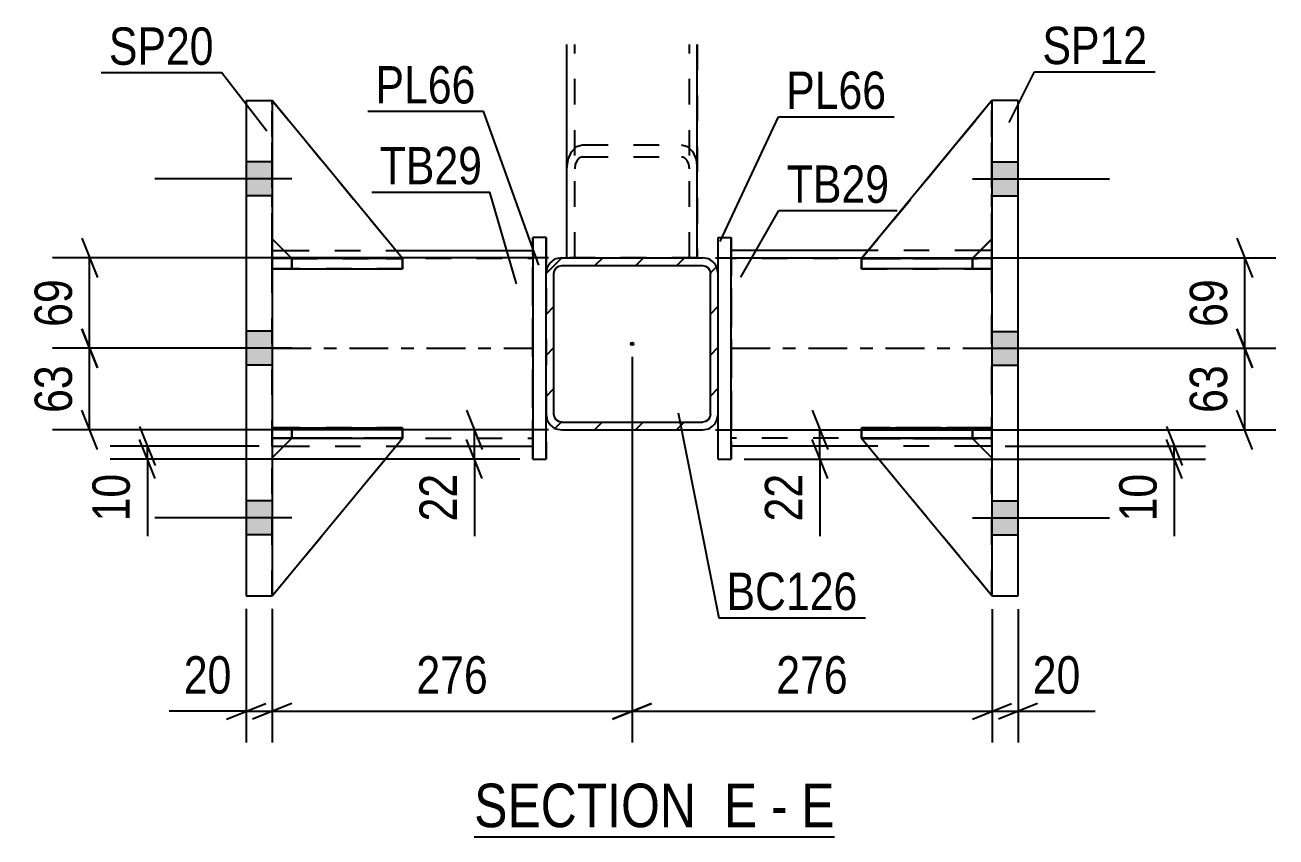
# Model space of a CAD drawing. Header units: millimetres. Extents: x 0 to 3251, y 0 to 594.
# Drawn here: x 165.9 to 261.8, y 111.3 to 173.6 of the extents above; entities that cross this region are included whole.
import ezdxf

# ---------------------------------------------------------------- set-up
doc = ezdxf.new("R2010")
doc.units = ezdxf.units.MM
doc.linetypes.add('DXK_LINE_DOT2', pattern=[3.9198, 1.9599, -1.9599])
doc.linetypes.add('DXK_LINE_DOT3', pattern=[5.9187, 2.979, -0.9799, 0.9799, -0.9799])
doc.styles.add('Arial Narrow', font='ARIALN.TTF', dxfattribs={"height": 0.2})

# ---------------------------------------------------------------- blocks, each defined once
blk = doc.blocks.new('Unknown-247352729-19 - 6049')
at = {"color": 6, "linetype": 'Continuous'}
blk.add_line((200.324, 111.267), (227.97, 111.267), dxfattribs=at)
at = {"color": 0, "linetype": 'Continuous'}
for points in [[(218.432, 112.017), (218.432, 115.517), (200.324, 115.517), (200.324, 112.017)], [(222.039, 112.017), (222.039, 115.517), (219.482, 115.517), (219.482, 112.017)], [(224.364, 112.017), (224.364, 115.517), (223.089, 115.517), (223.089, 112.017)], [(227.97, 112.017), (227.97, 115.517), (225.414, 115.517), (225.414, 112.017)]]:
    blk.add_wipeout(points, dxfattribs=at)
at = {"color": 7, "linetype": 'Continuous', "style": 'Arial Narrow'}
for s, height, p in [('SECTION ', 3.3405, (200.324, 112.017)), ('E', 3.34, (219.482, 112.017)), ('E', 3.34, (225.414, 112.017)), ('-', 3.34, (223.089, 112.017))]:
    blk.add_text(s, height=height, dxfattribs=at).set_placement(p)
blk = doc.blocks.new('Part-247352729-6122 - 6049')
at = {"color": 2, "linetype": 'Continuous'}
for p, q in [((184.83, 141.859), (184.83, 142.659)), ((184.836, 142.659), (194.83, 142.659)), ((194.83, 141.859), (194.83, 142.659)), ((184.83, 141.859), (184.83, 141.859)), ((184.836, 141.859), (194.83, 141.859))]:
    blk.add_line(p, q, dxfattribs=at)
at = {"color": 7, "linetype": 'DXK_LINE_DOT2'}
for p, q in [((186.33, 142.659), (184.83, 142.659)), ((184.83, 142.659), (184.836, 142.659)), ((186.33, 141.859), (186.33, 142.659)), ((194.83, 142.659), (186.33, 142.659)), ((184.83, 141.859), (186.33, 141.859)), ((184.83, 141.859), (184.836, 141.859)), ((186.33, 141.859), (194.83, 141.859))]:
    blk.add_line(p, q, dxfattribs=at)
blk = doc.blocks.new('Bolt-247352729-6058 - 6049')
at = {"linetype": 'Continuous'}
for points in [[(184.836, 160.457), (184.836, 163.057), (182.836, 163.057), (182.836, 160.457)], [(184.836, 160.457), (184.836, 163.057), (182.836, 163.057), (182.836, 160.457)], [(184.836, 160.457), (184.836, 163.057), (182.836, 163.057), (182.836, 160.457)], [(184.836, 147.457), (184.836, 150.057), (182.836, 150.057), (182.836, 147.457)], [(184.836, 147.457), (184.836, 150.057), (182.836, 150.057), (182.836, 147.457)], [(184.836, 134.457), (184.836, 137.057), (182.836, 137.057), (182.836, 134.457)], [(184.836, 134.457), (184.836, 137.057), (182.836, 137.057), (182.836, 134.457)], [(184.836, 134.457), (184.836, 137.057), (182.836, 137.057), (182.836, 134.457)]]:
    blk.add_hatch(color=1, dxfattribs=at).paths.add_polyline_path(points)
at = {"color": 1, "linetype": 'Continuous'}
for p, q in [((184.836, 163.057), (182.836, 163.057)), ((184.836, 163.057), (182.836, 163.057)), ((184.836, 163.057), (182.836, 163.057)), ((186.336, 161.757), (175.836, 161.757)), ((186.336, 161.757), (175.836, 161.757)), ((186.336, 161.757), (175.836, 161.757)), ((184.836, 160.457), (182.836, 160.457)), ((184.836, 160.457), (182.836, 160.457)), ((184.836, 160.457), (182.836, 160.457)), ((184.836, 150.057), (182.836, 150.057)), ((184.836, 150.057), (182.836, 150.057)), ((186.336, 148.757), (175.836, 148.757)), ((186.336, 148.757), (175.836, 148.757)), ((184.836, 147.457), (182.836, 147.457)), ((184.836, 147.457), (182.836, 147.457)), ((184.836, 137.057), (182.836, 137.057)), ((184.836, 137.057), (182.836, 137.057)), ((184.836, 137.057), (182.836, 137.057)), ((186.336, 135.757), (175.836, 135.757)), ((186.336, 135.757), (175.836, 135.757)), ((186.336, 135.757), (175.836, 135.757)), ((184.836, 134.457), (182.836, 134.457)), ((184.836, 134.457), (182.836, 134.457)), ((184.836, 134.457), (182.836, 134.457))]:
    blk.add_line(p, q, dxfattribs=at)
blk = doc.blocks.new('Part-247352729-6121 - 6049')
at = {"color": 2, "linetype": 'Continuous'}
for p, q in [((184.83, 154.859), (184.83, 155.659)), ((184.836, 155.659), (193.583, 155.659)), ((194.83, 155.659), (194.822, 155.659)), ((194.83, 154.859), (194.83, 155.659)), ((184.83, 154.859), (184.83, 154.859)), ((184.836, 154.859), (194.83, 154.859))]:
    blk.add_line(p, q, dxfattribs=at)
at = {"color": 7, "linetype": 'DXK_LINE_DOT2'}
for p, q in [((186.33, 155.659), (184.83, 155.659)), ((184.83, 155.659), (184.836, 155.659)), ((186.33, 154.859), (186.33, 155.659)), ((186.33, 155.659), (194.822, 155.659)), ((184.83, 154.859), (186.33, 154.859)), ((184.83, 154.859), (184.836, 154.859)), ((186.33, 154.859), (194.83, 154.859))]:
    blk.add_line(p, q, dxfattribs=at)
blk = doc.blocks.new('Bolt-247352729-6057 - 6049')
at = {"linetype": 'Continuous'}
for points in [[(242.036, 160.453), (242.036, 163.053), (240.036, 163.053), (240.036, 160.453)], [(242.036, 160.453), (242.036, 163.053), (240.036, 163.053), (240.036, 160.453)], [(242.036, 160.453), (242.036, 163.053), (240.036, 163.053), (240.036, 160.453)], [(242.036, 147.453), (242.036, 150.053), (240.036, 150.053), (240.036, 147.453)], [(242.036, 147.453), (242.036, 150.053), (240.036, 150.053), (240.036, 147.453)], [(242.036, 134.453), (242.036, 137.053), (240.036, 137.053), (240.036, 134.453)], [(242.036, 134.453), (242.036, 137.053), (240.036, 137.053), (240.036, 134.453)], [(242.036, 134.453), (242.036, 137.053), (240.036, 137.053), (240.036, 134.453)]]:
    blk.add_hatch(color=1, dxfattribs=at).paths.add_polyline_path(points)
at = {"color": 1, "linetype": 'Continuous'}
for p, q in [((240.036, 163.053), (242.036, 163.053)), ((240.036, 163.053), (242.036, 163.053)), ((240.036, 163.053), (242.036, 163.053)), ((238.536, 161.753), (249.036, 161.753)), ((238.536, 161.753), (249.036, 161.753)), ((238.536, 161.753), (249.036, 161.753)), ((240.036, 160.453), (242.036, 160.453)), ((240.036, 160.453), (242.036, 160.453)), ((240.036, 160.453), (242.036, 160.453)), ((240.036, 150.053), (242.036, 150.053)), ((240.036, 150.053), (242.036, 150.053)), ((238.536, 148.753), (249.036, 148.753)), ((238.536, 148.753), (249.036, 148.753)), ((240.036, 147.453), (242.036, 147.453)), ((240.036, 147.453), (242.036, 147.453)), ((240.036, 137.053), (242.036, 137.053)), ((240.036, 137.053), (242.036, 137.053)), ((240.036, 137.053), (242.036, 137.053)), ((238.536, 135.753), (249.036, 135.753)), ((238.536, 135.753), (249.036, 135.753)), ((238.536, 135.753), (249.036, 135.753)), ((240.036, 134.453), (242.036, 134.453)), ((240.036, 134.453), (242.036, 134.453)), ((240.036, 134.453), (242.036, 134.453))]:
    blk.add_line(p, q, dxfattribs=at)
blk = doc.blocks.new('Part-247352729-6061 - 6049')
at = {"color": 2, "linetype": 'Continuous'}
for p, q in [((219.036, 157.255), (219.036, 157.255)), ((219.036, 157.255), (220.036, 157.255)), ((219.036, 154.5), (219.036, 157.255)), ((220.036, 157.255), (220.036, 157.255)), ((220.036, 140.255), (220.036, 157.255)), ((219.036, 140.255), (219.036, 143.692)), ((219.036, 140.255), (220.036, 140.255)), ((219.036, 140.255), (219.036, 140.255)), ((220.036, 140.255), (220.036, 140.255))]:
    blk.add_line(p, q, dxfattribs=at)
at = {"color": 7, "linetype": 'DXK_LINE_DOT2'}
for p, q in [((219.036, 140.255), (219.036, 157.255)), ((220.036, 157.255), (220.036, 140.255)), ((219.036, 143.692), (219.036, 154.5))]:
    blk.add_line(p, q, dxfattribs=at)
blk = doc.blocks.new('Part-247352729-6151 - 6049')
at = {"color": 7, "linetype": 'DXK_LINE_DOT2'}
for p, q in [((186.331, 141.849), (184.831, 140.349)), ((184.831, 129.759), (194.831, 141.849)), ((184.831, 140.349), (186.331, 141.849)), ((184.831, 129.759), (194.831, 141.849)), ((194.831, 141.849), (186.331, 141.849)), ((186.331, 141.849), (186.331, 141.849)), ((186.331, 141.849), (194.831, 141.849)), ((194.831, 141.849), (194.831, 141.849)), ((184.831, 140.349), (184.831, 129.759))]:
    blk.add_line(p, q, dxfattribs=at)
at = {"color": 7, "linetype": 'DXK_LINE_DOT3'}
for p, q in [((194.831, 141.849), (184.831, 141.849)), ((184.831, 141.849), (184.831, 129.759))]:
    blk.add_line(p, q, dxfattribs=at)
blk = doc.blocks.new('Part-247352729-6070 - 6049')
at = {"color": 2, "linetype": 'Continuous'}
for p, q in [((230.036, 141.845), (230.036, 141.845)), ((238.536, 141.845), (230.036, 141.845)), ((240.036, 129.755), (230.036, 141.845)), ((238.536, 141.845), (238.536, 141.845)), ((238.536, 141.845), (240.036, 140.345))]:
    blk.add_line(p, q, dxfattribs=at)
at = {"color": 7, "linetype": 'DXK_LINE_DOT2'}
for p, q in [((230.036, 141.845), (238.536, 141.845)), ((240.036, 129.755), (230.036, 141.845)), ((238.536, 141.845), (240.036, 140.345)), ((240.036, 140.345), (240.036, 129.755))]:
    blk.add_line(p, q, dxfattribs=at)
blk = doc.blocks.new('Part-247352729-6126 - 6049')
at = {"color": 7, "linetype": 'DXK_LINE_DOT2'}
for p, q in [((240.036, 167.755), (230.036, 155.645)), ((230.036, 155.645), (240.036, 167.755)), ((240.036, 157.145), (240.036, 167.755)), ((238.536, 155.645), (240.036, 157.145)), ((238.536, 155.645), (240.036, 157.145)), ((230.036, 155.645), (238.536, 155.645)), ((230.036, 155.645), (230.036, 155.645)), ((238.536, 155.645), (230.036, 155.645)), ((238.536, 155.645), (238.536, 155.645))]:
    blk.add_line(p, q, dxfattribs=at)
at = {"color": 7, "linetype": 'DXK_LINE_DOT3'}
for p, q in [((240.036, 155.645), (240.036, 167.755)), ((230.036, 155.645), (240.036, 155.645))]:
    blk.add_line(p, q, dxfattribs=at)
blk = doc.blocks.new('Part-247352729-6062 - 6049')
at = {"color": 2, "linetype": 'Continuous'}
for p, q in [((204.836, 157.255), (204.836, 157.255)), ((205.836, 157.255), (204.836, 157.255)), ((204.836, 157.255), (204.836, 140.255)), ((205.836, 157.255), (205.836, 157.255)), ((205.836, 154.492), (205.836, 157.255)), ((205.836, 140.255), (205.836, 143.7)), ((204.836, 140.255), (204.836, 140.255)), ((204.836, 140.255), (205.836, 140.255)), ((205.836, 140.255), (205.836, 140.255))]:
    blk.add_line(p, q, dxfattribs=at)
at = {"color": 7, "linetype": 'DXK_LINE_DOT2'}
for p, q in [((204.836, 140.255), (204.836, 157.255)), ((205.836, 157.255), (205.836, 140.255)), ((205.836, 143.7), (205.836, 154.492))]:
    blk.add_line(p, q, dxfattribs=at)
blk = doc.blocks.new('Part-247352729-6063 - 6049')
at = {"color": 2, "linetype": 'Continuous'}
for p, q in [((184.836, 156.257), (185.723, 156.257)), ((194.329, 156.257), (204.836, 156.257)), ((184.836, 141.257), (185.738, 141.257)), ((194.341, 141.257), (204.836, 141.257))]:
    blk.add_line(p, q, dxfattribs=at)
at = {"color": 7, "linetype": 'DXK_LINE_DOT2'}
for p, q in [((184.836, 141.257), (184.836, 156.257)), ((184.836, 155.657), (204.836, 155.657)), ((185.723, 156.257), (194.329, 156.257)), ((204.836, 141.257), (204.836, 156.257)), ((184.836, 141.857), (204.836, 141.857)), ((185.738, 141.257), (194.341, 141.257))]:
    blk.add_line(p, q, dxfattribs=at)
at = {"color": 7, "linetype": 'DXK_LINE_DOT3'}
blk.add_line((184.836, 148.757), (204.836, 148.757), dxfattribs=at)
blk = doc.blocks.new('Part-247352729-6067 - 6049')
at = {"color": 2, "linetype": 'Continuous'}
for p, q in [((242.036, 167.753), (240.036, 167.753)), ((240.036, 167.753), (240.036, 129.753)), ((242.036, 129.753), (242.036, 167.753)), ((240.036, 129.753), (242.036, 129.753))]:
    blk.add_line(p, q, dxfattribs=at)
at = {"color": 7, "linetype": 'DXK_LINE_DOT2'}
for p, q in [((240.036, 129.753), (240.036, 167.753)), ((242.036, 129.753), (242.036, 167.753))]:
    blk.add_line(p, q, dxfattribs=at)
blk = doc.blocks.new('Part-247352729-6068 - 6049')
at = {"color": 2, "linetype": 'Continuous'}
for p, q in [((182.836, 167.757), (184.836, 167.757)), ((182.836, 167.757), (182.836, 129.757)), ((184.836, 167.757), (184.836, 129.757)), ((182.836, 129.757), (184.836, 129.757))]:
    blk.add_line(p, q, dxfattribs=at)
blk = doc.blocks.new('Part-247352729-6073 - 6049')
at = {"color": 2, "linetype": 'Continuous'}
for p, q in [((230.537, 156.252), (220.036, 156.252)), ((240.036, 156.252), (239.143, 156.252)), ((230.526, 141.252), (220.036, 141.252)), ((240.036, 141.252), (239.128, 141.252))]:
    blk.add_line(p, q, dxfattribs=at)
at = {"color": 7, "linetype": 'DXK_LINE_DOT2'}
for p, q in [((220.036, 156.252), (220.036, 156.252)), ((220.036, 156.252), (220.036, 141.252)), ((220.036, 141.252), (220.036, 156.252)), ((240.036, 155.653), (220.036, 155.652)), ((220.036, 155.652), (220.036, 155.652)), ((239.143, 156.252), (230.537, 156.252)), ((240.036, 156.252), (240.036, 156.252)), ((240.036, 156.252), (240.036, 156.252)), ((240.036, 156.252), (240.036, 141.252)), ((240.036, 141.252), (240.036, 156.252)), ((240.036, 141.853), (220.036, 141.852)), ((220.036, 141.852), (220.036, 141.852)), ((220.036, 141.252), (220.036, 141.252)), ((239.128, 141.252), (230.526, 141.252)), ((240.036, 141.252), (240.036, 141.252)), ((240.036, 141.252), (240.036, 141.252))]:
    blk.add_line(p, q, dxfattribs=at)
at = {"color": 7, "linetype": 'DXK_LINE_DOT3'}
blk.add_line((220.036, 148.752), (240.036, 148.753), dxfattribs=at)
blk = doc.blocks.new('Part-247352729-6084 - 6049')
at = {"color": 7, "linetype": 'DXK_LINE_DOT2'}
for p, q in [((184.83, 155.66), (186.33, 155.66)), ((184.831, 155.659), (184.83, 155.66)), ((184.83, 155.66), (184.83, 154.86)), ((194.597, 155.66), (184.831, 155.659)), ((184.831, 155.659), (184.831, 154.859)), ((186.33, 155.66), (194.83, 155.66)), ((186.33, 155.66), (186.33, 154.86)), ((194.83, 155.66), (194.83, 154.86)), ((186.33, 154.86), (184.83, 154.86)), ((184.831, 154.859), (184.83, 154.86)), ((184.831, 154.859), (194.83, 154.86)), ((194.83, 154.86), (186.33, 154.86))]:
    blk.add_line(p, q, dxfattribs=at)
blk = doc.blocks.new('Part-247352729-6085 - 6049')
at = {"color": 7, "linetype": 'DXK_LINE_DOT2'}
for p, q in [((184.83, 142.66), (186.33, 142.66)), ((184.831, 142.659), (184.83, 142.66)), ((184.83, 142.66), (184.83, 141.86)), ((194.83, 142.66), (184.831, 142.659)), ((184.831, 142.659), (184.831, 141.859)), ((186.33, 142.66), (194.83, 142.66)), ((186.33, 142.66), (186.33, 141.86)), ((194.83, 142.66), (194.83, 141.86)), ((186.33, 141.86), (184.83, 141.86)), ((184.831, 141.859), (184.83, 141.86)), ((184.831, 141.859), (194.83, 141.86)), ((194.83, 141.86), (186.33, 141.86))]:
    blk.add_line(p, q, dxfattribs=at)
blk = doc.blocks.new('Part-247352729-6086 - 6049')
at = {"color": 2, "linetype": 'Continuous'}
for p, q in [((184.831, 167.759), (184.831, 167.759)), ((184.831, 167.759), (184.831, 167.757)), ((184.833, 167.757), (184.831, 167.759)), ((194.831, 155.65), (184.836, 167.752)), ((186.321, 155.659), (184.836, 157.144)), ((193.583, 155.65), (194.831, 155.65)), ((194.831, 155.649), (194.831, 155.65))]:
    blk.add_line(p, q, dxfattribs=at)
at = {"color": 7, "linetype": 'DXK_LINE_DOT2'}
for p, q in [((184.831, 167.759), (194.831, 155.649)), ((184.831, 157.149), (184.831, 167.757)), ((184.836, 167.752), (184.833, 167.757)), ((184.836, 157.144), (184.831, 157.15)), ((186.331, 155.649), (184.831, 157.149)), ((186.331, 155.65), (186.321, 155.659)), ((186.331, 155.649), (186.331, 155.65)), ((186.331, 155.65), (193.583, 155.65)), ((194.831, 155.649), (186.331, 155.649))]:
    blk.add_line(p, q, dxfattribs=at)
blk = doc.blocks.new('Part-247352729-6088 - 6049')
at = {"color": 7, "linetype": 'DXK_LINE_DOT2'}
for p, q in [((184.831, 140.349), (186.331, 141.849)), ((184.831, 129.759), (194.831, 141.849)), ((186.331, 141.849), (194.831, 141.849)), ((184.831, 140.349), (184.836, 140.355)), ((184.831, 129.759), (184.831, 140.349)), ((184.831, 129.759), (184.836, 129.767))]:
    blk.add_line(p, q, dxfattribs=at)
at = {"color": 2, "linetype": 'Continuous'}
for p, q in [((184.836, 140.355), (186.331, 141.849)), ((184.836, 129.767), (194.831, 141.849)), ((186.331, 141.849), (194.831, 141.849)), ((186.331, 141.849), (186.331, 141.849)), ((194.831, 141.849), (194.831, 141.849))]:
    blk.add_line(p, q, dxfattribs=at)
blk = doc.blocks.new('Part-247352729-6096 - 6049')
at = {"color": 7, "linetype": 'DXK_LINE_DOT2'}
for p, q in [((207.436, 155.696), (207.436, 172.053)), ((208.036, 155.696), (208.036, 172.053)), ((216.836, 155.696), (216.836, 172.053)), ((217.436, 172.053), (217.436, 155.696)), ((217.436, 155.696), (207.436, 155.696))]:
    blk.add_line(p, q, dxfattribs=at)
blk = doc.blocks.new('Part-247352729-6097 - 6049')
at = {"color": 2, "linetype": 'Continuous'}
for p, q in [((207.436, 155.696), (207.436, 172.053)), ((217.436, 155.696), (217.436, 172.053))]:
    blk.add_line(p, q, dxfattribs=at)
at = {"color": 7, "linetype": 'DXK_LINE_DOT2'}
for p, q in [((208.036, 155.696), (208.036, 172.053)), ((216.836, 155.696), (216.836, 172.053)), ((207.788, 163.827), (208.177, 164.231)), ((208.177, 164.231), (208.636, 164.372)), ((208.636, 164.372), (216.236, 164.372)), ((216.236, 164.372), (216.696, 164.231)), ((216.696, 164.231), (217.085, 163.827)), ((207.436, 162.512), (207.528, 163.224)), ((207.528, 163.224), (207.788, 163.827)), ((208.212, 163.17), (208.082, 162.868)), ((208.407, 163.371), (208.212, 163.17)), ((208.636, 163.442), (208.407, 163.371)), ((208.636, 163.442), (216.236, 163.442)), ((216.466, 163.371), (216.236, 163.442)), ((216.661, 163.17), (216.466, 163.371)), ((216.791, 162.868), (216.661, 163.17)), ((217.085, 163.827), (217.345, 163.224)), ((217.345, 163.224), (217.436, 162.512)), ((208.082, 162.868), (208.036, 162.512)), ((216.836, 162.512), (216.791, 162.868)), ((217.436, 155.696), (207.436, 155.696)), ((207.436, 155.696), (207.788, 155.696))]:
    blk.add_line(p, q, dxfattribs=at)
blk = doc.blocks.new('Part-247352729-6100 - 6049')
at = {"color": 2, "linetype": 'Continuous'}
for p, q in [((230.044, 155.655), (230.036, 155.655)), ((230.036, 155.655), (230.036, 154.855)), ((240.036, 155.655), (230.862, 155.655)), ((240.036, 155.655), (240.036, 155.655)), ((240.036, 155.655), (240.036, 154.855)), ((240.036, 154.855), (230.036, 154.855)), ((240.036, 154.855), (240.036, 154.855))]:
    blk.add_line(p, q, dxfattribs=at)
at = {"color": 7, "linetype": 'DXK_LINE_DOT2'}
for p, q in [((230.862, 155.655), (230.044, 155.655)), ((238.536, 155.655), (230.044, 155.655)), ((238.536, 155.655), (240.036, 155.655)), ((238.536, 155.655), (238.536, 154.855)), ((240.036, 155.655), (240.036, 154.855)), ((230.036, 154.855), (238.536, 154.855)), ((238.536, 154.855), (240.036, 154.855))]:
    blk.add_line(p, q, dxfattribs=at)
blk = doc.blocks.new('Part-247352729-6101 - 6049')
at = {"color": 2, "linetype": 'Continuous'}
for p, q in [((230.036, 142.655), (240.036, 142.655)), ((230.036, 142.655), (230.036, 141.855)), ((240.036, 142.655), (240.036, 142.655)), ((240.036, 142.655), (240.036, 141.855)), ((240.036, 141.855), (230.036, 141.855)), ((240.036, 141.855), (240.036, 141.855))]:
    blk.add_line(p, q, dxfattribs=at)
at = {"color": 7, "linetype": 'DXK_LINE_DOT2'}
for p, q in [((238.536, 142.655), (230.036, 142.655)), ((240.036, 142.655), (238.536, 142.655)), ((238.536, 142.655), (238.536, 141.855)), ((240.036, 142.655), (240.036, 141.855)), ((230.036, 141.855), (238.536, 141.855)), ((238.536, 141.855), (240.036, 141.855))]:
    blk.add_line(p, q, dxfattribs=at)
blk = doc.blocks.new('Part-247352729-6102 - 6049')
at = {"color": 7, "linetype": 'DXK_LINE_DOT2'}
for p, q in [((230.036, 154.855), (230.036, 155.655)), ((230.036, 155.655), (238.536, 155.655)), ((240.036, 155.655), (230.036, 155.655)), ((238.536, 154.855), (238.536, 155.655)), ((238.536, 155.655), (240.036, 155.655)), ((240.036, 154.855), (240.036, 155.655)), ((240.036, 154.855), (240.036, 155.655)), ((240.036, 155.655), (240.036, 155.655)), ((238.536, 154.855), (230.036, 154.855)), ((230.036, 154.855), (240.036, 154.855)), ((240.036, 154.855), (238.536, 154.855)), ((240.036, 154.855), (240.036, 154.855))]:
    blk.add_line(p, q, dxfattribs=at)
blk = doc.blocks.new('Part-247352729-6150 - 6049')
at = {"color": 7, "linetype": 'DXK_LINE_DOT2'}
for p, q in [((184.831, 157.149), (184.831, 167.759)), ((184.831, 167.759), (194.831, 155.649)), ((184.831, 167.759), (194.831, 155.65)), ((186.331, 155.65), (184.831, 157.15)), ((186.331, 155.649), (184.831, 157.149)), ((186.331, 155.649), (186.331, 155.65)), ((186.331, 155.65), (194.831, 155.65)), ((194.831, 155.649), (186.331, 155.649)), ((194.831, 155.649), (194.831, 155.65))]:
    blk.add_line(p, q, dxfattribs=at)
at = {"color": 7, "linetype": 'DXK_LINE_DOT3'}
for p, q in [((184.831, 155.649), (184.831, 167.759)), ((194.831, 155.649), (184.831, 155.649))]:
    blk.add_line(p, q, dxfattribs=at)
blk = doc.blocks.new('Part-247352729-6103 - 6049')
at = {"color": 7, "linetype": 'DXK_LINE_DOT2'}
for p, q in [((230.036, 141.855), (230.036, 142.655)), ((230.036, 142.655), (238.536, 142.655)), ((240.036, 142.655), (230.036, 142.655)), ((238.536, 141.855), (238.536, 142.655)), ((238.536, 142.655), (240.036, 142.655)), ((240.036, 141.855), (240.036, 142.655)), ((240.036, 141.855), (240.036, 142.655)), ((240.036, 142.655), (240.036, 142.655)), ((238.536, 141.855), (230.036, 141.855)), ((230.036, 141.855), (240.036, 141.855)), ((240.036, 141.855), (238.536, 141.855)), ((240.036, 141.855), (240.036, 141.855))]:
    blk.add_line(p, q, dxfattribs=at)
blk = doc.blocks.new('Part-247352729-6104 - 6049')
at = {"color": 2, "linetype": 'Continuous'}
for p, q in [((240.036, 167.755), (230.036, 155.645)), ((240.036, 167.753), (240.036, 167.755)), ((240.036, 167.755), (240.036, 167.755)), ((238.546, 155.655), (240.036, 157.145)), ((230.862, 155.645), (230.036, 155.645)), ((230.036, 155.645), (230.036, 155.645))]:
    blk.add_line(p, q, dxfattribs=at)
at = {"color": 7, "linetype": 'DXK_LINE_DOT2'}
for p, q in [((240.036, 167.755), (230.036, 155.645)), ((240.036, 167.755), (240.036, 167.755)), ((240.036, 157.145), (240.036, 167.753)), ((238.536, 155.645), (240.036, 157.145)), ((238.536, 155.645), (230.036, 155.645)), ((238.536, 155.645), (230.862, 155.645)), ((238.536, 155.645), (238.546, 155.655)), ((238.536, 155.645), (238.536, 155.645))]:
    blk.add_line(p, q, dxfattribs=at)
blk = doc.blocks.new('Part-247352729-6129 - 6049')
at = {"color": 7, "linetype": 'DXK_LINE_DOT2'}
for p, q in [((230.036, 141.845), (238.536, 141.845)), ((240.036, 129.755), (230.036, 141.845)), ((230.036, 141.845), (230.036, 141.845)), ((238.536, 141.845), (230.036, 141.845)), ((240.036, 129.755), (230.036, 141.845)), ((238.536, 141.845), (240.036, 140.345)), ((238.536, 141.845), (238.536, 141.845)), ((240.036, 140.345), (238.536, 141.845)), ((240.036, 140.345), (240.036, 129.755))]:
    blk.add_line(p, q, dxfattribs=at)
at = {"color": 7, "linetype": 'DXK_LINE_DOT3'}
for p, q in [((230.036, 141.845), (240.036, 141.845)), ((240.036, 141.845), (240.036, 129.755))]:
    blk.add_line(p, q, dxfattribs=at)
blk = doc.blocks.new('Part-247352729-6176 - 6049')
at = {"linetype": 'Continuous'}
h = blk.add_hatch(dxfattribs=at)
h.set_pattern_fill('', scale=0.7, style=0, pattern_type=0)
h.set_pattern_definition([(45, (207.0364, 155.696), (-1.57154, 1.57154), [])])
h.paths.add_polyline_path([(217.836, 155.696), (207.036, 155.696), (206.577, 155.605), (206.188, 155.345), (205.928, 154.955), (205.836, 154.496), (205.836, 143.696), (205.928, 143.237), (206.188, 142.847), (206.577, 142.587), (207.036, 142.496), (217.836, 142.496), (218.296, 142.587), (218.685, 142.847), (218.945, 143.237), (219.036, 143.696), (219.036, 154.496), (218.945, 154.955), (218.685, 155.345), (218.296, 155.605)])
h.paths.add_polyline_path([(218.391, 154.726), (218.436, 154.496), (218.436, 143.696), (218.391, 143.466), (218.261, 143.272), (218.066, 143.142), (217.836, 143.096), (207.036, 143.096), (206.807, 143.142), (206.612, 143.272), (206.482, 143.466), (206.436, 143.696), (206.436, 154.496), (206.482, 154.726), (206.612, 154.92), (206.807, 155.05), (207.036, 155.096), (217.836, 155.096), (218.066, 155.05), (218.261, 154.92)])
blk.add_hatch(color=30, dxfattribs=at).paths.add_polyline_path([(212.436, 148.996, -1), (212.436, 149.196, -1)])
at = {"color": 2, "linetype": 'Continuous'}
for p, q in [((207.036, 155.696), (206.577, 155.605)), ((207.036, 155.696), (207.036, 155.696)), ((207.036, 155.696), (217.836, 155.696)), ((217.836, 155.696), (217.836, 155.696)), ((218.296, 155.605), (217.836, 155.696)), ((205.928, 154.955), (205.836, 154.496)), ((205.836, 154.496), (205.836, 154.496)), ((205.836, 143.696), (205.836, 154.496)), ((206.436, 154.496), (206.482, 154.726)), ((206.436, 154.496), (206.436, 154.496)), ((206.436, 143.696), (206.436, 154.496)), ((206.482, 154.726), (206.612, 154.92)), ((206.612, 154.92), (206.807, 155.05)), ((206.807, 155.05), (207.036, 155.096)), ((207.036, 155.096), (207.036, 155.096)), ((207.036, 155.096), (217.836, 155.096)), ((217.836, 155.096), (217.836, 155.096)), ((217.836, 155.096), (218.066, 155.05)), ((218.066, 155.05), (218.261, 154.92)), ((218.261, 154.92), (218.391, 154.726)), ((218.391, 154.726), (218.436, 154.496)), ((218.436, 154.496), (218.436, 154.496)), ((218.436, 143.696), (218.436, 154.496)), ((219.036, 154.496), (218.945, 154.955)), ((219.036, 154.496), (219.036, 154.496)), ((219.036, 143.696), (219.036, 154.496)), ((205.836, 143.696), (205.836, 143.696)), ((205.836, 143.696), (205.928, 143.237)), ((206.436, 143.696), (206.436, 143.696)), ((206.482, 143.466), (206.436, 143.696)), ((206.612, 143.272), (206.482, 143.466)), ((206.807, 143.142), (206.612, 143.272)), ((207.036, 143.096), (206.807, 143.142)), ((207.036, 143.096), (207.036, 143.096)), ((207.036, 143.096), (217.836, 143.096)), ((218.066, 143.142), (217.836, 143.096)), ((217.836, 143.096), (217.836, 143.096)), ((218.261, 143.272), (218.066, 143.142)), ((218.391, 143.466), (218.261, 143.272)), ((218.436, 143.696), (218.391, 143.466)), ((218.436, 143.696), (218.436, 143.696)), ((218.945, 143.237), (219.036, 143.696)), ((219.036, 143.696), (219.036, 143.696)), ((206.577, 142.587), (207.036, 142.496)), ((207.036, 142.496), (207.036, 142.496)), ((207.036, 142.496), (217.836, 142.496)), ((217.836, 142.496), (218.296, 142.587)), ((217.836, 142.496), (217.836, 142.496))]:
    blk.add_line(p, q, dxfattribs=at)
at = {"color": 7, "linetype": 'DXK_LINE_DOT3'}
blk.add_line((212.436, 149.096), (212.436, 149.096), dxfattribs=at)
at = {"color": 30, "linetype": 'DXK_LINE_DOT3'}
blk.add_line((212.436, 149.096), (212.436, 149.096), dxfattribs=at)
at = {"color": 30, "linetype": 'Continuous'}
blk.add_circle((212.436, 149.096), 0.1, dxfattribs=at)
at = {"color": 2, "linetype": 'Continuous'}
for centre, start, end in [((207.036, 154.496), 112.5, 157.5), ((217.836, 154.496), 22.5, 67.5), ((207.036, 143.696), 202.5, 247.5), ((217.836, 143.696), 292.5, 337.5)]:
    blk.add_arc(centre, 1.2, start, end, dxfattribs=at)
blk = doc.blocks.new('StraightDimension-247352729-36923 - 6049')
at = {"color": 7, "linetype": 'Continuous'}
for p, q in [((199.747, 143.996), (200.947, 140.996)), ((206.036, 142.496), (197.497, 142.496)), ((200.347, 140.255), (200.347, 142.496)), ((200.947, 138.755), (199.747, 141.755)), ((203.836, 140.255), (197.497, 140.255)), ((200.347, 140.255), (200.347, 134.349)), ((200.347, 140.255), (200.347, 134.349))]:
    blk.add_line(p, q, dxfattribs=at)
at = {"color": 0}
blk.add_wipeout([(199.597, 139.73), (195.397, 139.73), (195.397, 134.874), (199.597, 134.874)], dxfattribs=at)
at = {"color": 3, "style": 'Arial Narrow'}
blk.add_text('22', height=2.8633, rotation=90.00021, dxfattribs=at).set_placement((198.997, 135.474))
blk = doc.blocks.new('StraightDimension-247352729-36895 - 6049')
at = {"color": 7, "linetype": 'Continuous'}
for p, q in [((258.815, 150.257), (260.015, 147.257)), ((248.868, 148.757), (261.815, 148.757)), ((259.415, 142.496), (259.415, 148.757)), ((260.015, 140.996), (258.815, 143.996)), ((218.836, 142.496), (261.815, 142.496))]:
    blk.add_line(p, q, dxfattribs=at)
at = {"color": 0}
blk.add_wipeout([(258.665, 148.055), (254.465, 148.055), (254.465, 143.198), (258.665, 143.198)], dxfattribs=at)
at = {"color": 3, "style": 'Arial Narrow'}
blk.add_text('63', height=2.8633, rotation=90.00021, dxfattribs=at).set_placement((258.065, 143.798))
blk = doc.blocks.new('StraightDimension-247352729-36951 - 6049')
at = {"color": 7, "linetype": 'Continuous'}
for p, q in [((174.664, 142.757), (175.864, 139.757)), ((183.836, 141.257), (172.414, 141.257)), ((175.864, 138.755), (174.664, 141.755)), ((175.264, 140.255), (175.264, 141.257)), ((203.836, 140.255), (172.414, 140.255)), ((175.264, 140.255), (175.264, 134.349)), ((175.264, 140.255), (175.264, 134.349))]:
    blk.add_line(p, q, dxfattribs=at)
at = {"color": 0}
blk.add_wipeout([(174.514, 139.73), (170.314, 139.73), (170.314, 134.874), (174.514, 134.874)], dxfattribs=at)
at = {"color": 3, "style": 'Arial Narrow'}
blk.add_text('10', height=2.8633, rotation=90.00021, dxfattribs=at).set_placement((173.914, 135.474))
blk = doc.blocks.new('StraightDimension-247352729-35290 - 6049')
at = {"color": 7, "linetype": 'Continuous'}
for p, q in [((212.436, 148.096), (212.436, 118.517)), ((184.836, 128.757), (184.836, 118.517)), ((186.336, 121.517), (183.336, 120.317)), ((184.836, 120.917), (212.436, 120.917)), ((210.936, 120.317), (213.936, 121.517))]:
    blk.add_line(p, q, dxfattribs=at)
at = {"color": 0}
blk.add_wipeout([(201.979, 121.667), (201.979, 125.867), (195.294, 125.867), (195.294, 121.667)], dxfattribs=at)
at = {"color": 3, "style": 'Arial Narrow'}
blk.add_text('276', height=2.8633, dxfattribs=at).set_placement((195.894, 122.267))
blk = doc.blocks.new('StraightDimension-247352729-35288 - 6049')
at = {"color": 7, "linetype": 'Continuous'}
for p, q in [((240.038, 128.753), (240.038, 118.517)), ((242.036, 128.753), (242.036, 118.517)), ((238.538, 120.317), (241.538, 121.517)), ((240.038, 120.917), (242.036, 120.917)), ((243.536, 121.517), (240.536, 120.317)), ((242.036, 120.917), (247.942, 120.917)), ((242.036, 120.917), (247.942, 120.917))]:
    blk.add_line(p, q, dxfattribs=at)
at = {"color": 0}
blk.add_wipeout([(247.417, 121.667), (247.417, 125.867), (242.561, 125.867), (242.561, 121.667)], dxfattribs=at)
at = {"color": 3, "style": 'Arial Narrow'}
blk.add_text('20', height=2.8633, dxfattribs=at).set_placement((243.161, 122.267))
blk = doc.blocks.new('StraightDimension-247352729-36937 - 6049')
at = {"color": 7, "linetype": 'Continuous'}
for p, q in [((226.236, 143.996), (227.436, 140.996)), ((218.836, 142.496), (229.236, 142.496)), ((226.836, 140.255), (226.836, 142.496)), ((227.436, 138.755), (226.236, 141.755)), ((221.036, 140.255), (229.236, 140.255)), ((226.836, 140.255), (226.836, 134.349)), ((226.836, 140.255), (226.836, 134.349))]:
    blk.add_line(p, q, dxfattribs=at)
at = {"color": 0}
blk.add_wipeout([(226.086, 139.73), (221.886, 139.73), (221.886, 134.874), (226.086, 134.874)], dxfattribs=at)
at = {"color": 3, "style": 'Arial Narrow'}
blk.add_text('22', height=2.8633, rotation=90.00021, dxfattribs=at).set_placement((225.486, 135.474))
blk = doc.blocks.new('StraightDimension-247352729-36865 - 6049')
at = {"color": 7, "linetype": 'Continuous'}
for p, q in [((170.23, 157.196), (171.43, 154.196)), ((206.036, 155.696), (167.98, 155.696)), ((170.83, 148.757), (170.83, 155.696)), ((171.43, 147.257), (170.23, 150.257)), ((177.336, 148.757), (167.98, 148.757))]:
    blk.add_line(p, q, dxfattribs=at)
at = {"color": 0}
blk.add_wipeout([(170.08, 154.655), (165.88, 154.655), (165.88, 149.798), (170.08, 149.798)], dxfattribs=at)
at = {"color": 3, "style": 'Arial Narrow'}
blk.add_text('69', height=2.8633, rotation=90.00021, dxfattribs=at).set_placement((169.48, 150.398))
blk = doc.blocks.new('StraightDimension-247352729-36866 - 6049')
at = {"color": 7, "linetype": 'Continuous'}
for p, q in [((170.23, 150.257), (171.43, 147.257)), ((177.336, 148.757), (167.98, 148.757)), ((170.83, 142.496), (170.83, 148.757)), ((171.43, 140.996), (170.23, 143.996)), ((206.036, 142.496), (167.98, 142.496))]:
    blk.add_line(p, q, dxfattribs=at)
at = {"color": 0}
blk.add_wipeout([(170.08, 148.055), (165.88, 148.055), (165.88, 143.198), (170.08, 143.198)], dxfattribs=at)
at = {"color": 3, "style": 'Arial Narrow'}
blk.add_text('63', height=2.8633, rotation=90.00021, dxfattribs=at).set_placement((169.48, 143.798))
blk = doc.blocks.new('StraightDimension-247352729-35289 - 6049')
at = {"color": 7, "linetype": 'Continuous'}
for p, q in [((212.436, 148.096), (212.436, 118.517)), ((240.038, 128.753), (240.038, 118.517)), ((213.936, 121.517), (210.936, 120.317)), ((212.436, 120.917), (240.038, 120.917)), ((238.538, 120.317), (241.538, 121.517))]:
    blk.add_line(p, q, dxfattribs=at)
at = {"color": 0}
blk.add_wipeout([(229.579, 121.667), (229.579, 125.867), (222.895, 125.867), (222.895, 121.667)], dxfattribs=at)
at = {"color": 3, "style": 'Arial Narrow'}
blk.add_text('276', height=2.8633, dxfattribs=at).set_placement((223.495, 122.267))
blk = doc.blocks.new('StraightDimension-247352729-35291 - 6049')
at = {"color": 7, "linetype": 'Continuous'}
for p, q in [((182.836, 128.757), (182.836, 118.517)), ((184.836, 128.757), (184.836, 118.517)), ((182.836, 120.917), (176.93, 120.917)), ((182.836, 120.917), (176.93, 120.917)), ((181.336, 120.317), (184.336, 121.517)), ((182.836, 120.917), (184.836, 120.917)), ((186.336, 121.517), (183.336, 120.317))]:
    blk.add_line(p, q, dxfattribs=at)
at = {"color": 0}
blk.add_wipeout([(182.311, 121.667), (182.311, 125.867), (177.455, 125.867), (177.455, 121.667)], dxfattribs=at)
at = {"color": 3, "style": 'Arial Narrow'}
blk.add_text('20', height=2.8633, dxfattribs=at).set_placement((178.055, 122.267))
blk = doc.blocks.new('StraightDimension-247352729-36894 - 6049')
at = {"color": 7, "linetype": 'Continuous'}
for p, q in [((258.815, 157.196), (260.015, 154.196)), ((218.836, 155.696), (261.815, 155.696)), ((259.415, 148.757), (259.415, 155.696)), ((260.015, 147.257), (258.815, 150.257)), ((248.868, 148.757), (261.815, 148.757))]:
    blk.add_line(p, q, dxfattribs=at)
at = {"color": 0}
blk.add_wipeout([(258.665, 154.655), (254.465, 154.655), (254.465, 149.798), (258.665, 149.798)], dxfattribs=at)
at = {"color": 3, "style": 'Arial Narrow'}
blk.add_text('69', height=2.8633, rotation=90.00021, dxfattribs=at).set_placement((258.065, 150.398))
blk = doc.blocks.new('StraightDimension-247352729-36965 - 6049')
at = {"color": 7, "linetype": 'Continuous'}
for p, q in [((253.412, 142.753), (254.612, 139.753)), ((241.036, 141.253), (256.412, 141.253)), ((254.612, 138.755), (253.412, 141.755)), ((254.012, 140.255), (254.012, 141.253)), ((221.036, 140.255), (256.412, 140.255)), ((254.012, 140.255), (254.012, 134.349)), ((254.012, 140.255), (254.012, 134.349))]:
    blk.add_line(p, q, dxfattribs=at)
at = {"color": 0}
blk.add_wipeout([(253.262, 139.73), (249.062, 139.73), (249.062, 134.874), (253.262, 134.874)], dxfattribs=at)
at = {"color": 3, "style": 'Arial Narrow'}
blk.add_text('10', height=2.8633, rotation=90.00021, dxfattribs=at).set_placement((252.662, 135.474))
blk = doc.blocks.new('Mark-247352729-15776 - 6049')
at = {"color": 30, "linetype": 'Continuous'}
for p, q in [((241.36, 166.073), (243.306, 169.951)), ((243.306, 169.951), (252.545, 169.951))]:
    blk.add_line(p, q, dxfattribs=at)
at = {"color": 0}
blk.add_wipeout([(251.945, 170.551), (251.945, 173.551), (243.906, 173.551), (243.906, 170.551)], dxfattribs=at)
blk.add_wipeout([(251.945, 170.551), (251.945, 173.551), (243.906, 173.551), (243.906, 170.551)], dxfattribs=at)
at = {"color": 3, "style": 'Arial Narrow'}
blk.add_text('SP12', height=2.8633, dxfattribs=at).set_placement((243.906, 170.551))
blk = doc.blocks.new('Mark-247352729-15779 - 6049')
at = {"color": 30, "linetype": 'Continuous'}
for p in [(171.711, 169.902), (184.436, 165.408)]:
    blk.add_line(p, (180.95, 169.902), dxfattribs=at)
at = {"color": 0}
blk.add_wipeout([(180.35, 170.502), (180.35, 173.502), (172.311, 173.502), (172.311, 170.502)], dxfattribs=at)
blk.add_wipeout([(180.35, 170.502), (180.35, 173.502), (172.311, 173.502), (172.311, 170.502)], dxfattribs=at)
at = {"color": 3, "style": 'Arial Narrow'}
blk.add_text('SP20', height=2.8633, dxfattribs=at).set_placement((172.311, 170.502))
blk = doc.blocks.new('Mark-247352729-6172 - 6049')
at = {"color": 30, "linetype": 'Continuous'}
for p, q in [((215.972, 143.806), (219.078, 128.078)), ((219.078, 128.078), (230.327, 128.078))]:
    blk.add_line(p, q, dxfattribs=at)
at = {"color": 0}
blk.add_wipeout([(229.727, 128.678), (229.727, 131.678), (219.678, 131.678), (219.678, 128.678)], dxfattribs=at)
blk.add_wipeout([(229.727, 128.678), (229.727, 131.678), (219.678, 131.678), (219.678, 128.678)], dxfattribs=at)
at = {"color": 3, "style": 'Arial Narrow'}
blk.add_text('BC126', height=2.8633, dxfattribs=at).set_placement((219.678, 128.678))
blk = doc.blocks.new('Mark-247352729-15767 - 6049')
at = {"color": 30, "linetype": 'Continuous'}
for p, q in [((219.186, 156.935), (223.652, 166.513)), ((223.652, 166.513), (232.528, 166.513))]:
    blk.add_line(p, q, dxfattribs=at)
at = {"color": 0}
blk.add_wipeout([(231.928, 167.113), (231.928, 170.113), (224.252, 170.113), (224.252, 167.113)], dxfattribs=at)
blk.add_wipeout([(231.928, 167.113), (231.928, 170.113), (224.252, 170.113), (224.252, 167.113)], dxfattribs=at)
at = {"color": 3, "style": 'Arial Narrow'}
blk.add_text('PL66', height=2.8633, dxfattribs=at).set_placement((224.252, 167.113))
blk = doc.blocks.new('Mark-247352729-15770 - 6049')
at = {"color": 30, "linetype": 'Continuous'}
for p in [(192.159, 166.933), (205.275, 155.133)]:
    blk.add_line(p, (201.035, 166.933), dxfattribs=at)
at = {"color": 0}
blk.add_wipeout([(200.435, 167.533), (200.435, 170.533), (192.759, 170.533), (192.759, 167.533)], dxfattribs=at)
blk.add_wipeout([(200.435, 167.533), (200.435, 170.533), (192.759, 170.533), (192.759, 167.533)], dxfattribs=at)
at = {"color": 3, "style": 'Arial Narrow'}
blk.add_text('PL66', height=2.8633, dxfattribs=at).set_placement((192.759, 167.533))
blk = doc.blocks.new('Mark-247352729-15773 - 6049')
at = {"color": 30, "linetype": 'Continuous'}
for p in [(192.481, 160.737), (203.565, 153.709)]:
    blk.add_line(p, (201.536, 160.737), dxfattribs=at)
at = {"color": 0}
blk.add_wipeout([(200.936, 161.337), (200.936, 164.337), (193.081, 164.337), (193.081, 161.337)], dxfattribs=at)
blk.add_wipeout([(200.936, 161.337), (200.936, 164.337), (193.081, 164.337), (193.081, 161.337)], dxfattribs=at)
at = {"color": 3, "style": 'Arial Narrow'}
blk.add_text('TB29', height=2.8633, dxfattribs=at).set_placement((193.081, 161.337))
blk = doc.blocks.new('Mark-247352729-15782 - 6049')
at = {"color": 30, "linetype": 'Continuous'}
for p, q in [((220.774, 154.221), (223.7, 159.312)), ((223.7, 159.312), (232.754, 159.312))]:
    blk.add_line(p, q, dxfattribs=at)
at = {"color": 0}
blk.add_wipeout([(232.154, 159.912), (232.154, 162.912), (224.3, 162.912), (224.3, 159.912)], dxfattribs=at)
blk.add_wipeout([(232.154, 159.912), (232.154, 162.912), (224.3, 162.912), (224.3, 159.912)], dxfattribs=at)
at = {"color": 3, "style": 'Arial Narrow'}
blk.add_text('TB29', height=2.8633, dxfattribs=at).set_placement((224.3, 159.912))

msp = doc.modelspace()

# ---------------------------------------------------------------- block references
for name in ['Part-247352729-6096 - 6049', 'Part-247352729-6097 - 6049', 'Part-247352729-6068 - 6049', 'Part-247352729-6086 - 6049', 'Part-247352729-6150 - 6049', 'Part-247352729-6126 - 6049', 'Part-247352729-6104 - 6049', 'Part-247352729-6067 - 6049', 'Bolt-247352729-6058 - 6049', 'Bolt-247352729-6057 - 6049', 'Part-247352729-6062 - 6049', 'Part-247352729-6061 - 6049', 'Part-247352729-6084 - 6049', 'Part-247352729-6121 - 6049', 'Part-247352729-6063 - 6049', 'Part-247352729-6176 - 6049', 'Part-247352729-6073 - 6049', 'Part-247352729-6100 - 6049', 'Part-247352729-6102 - 6049', 'Part-247352729-6085 - 6049', 'Part-247352729-6122 - 6049', 'Part-247352729-6101 - 6049', 'Part-247352729-6103 - 6049', 'Part-247352729-6151 - 6049', 'Part-247352729-6088 - 6049', 'Part-247352729-6070 - 6049', 'Part-247352729-6129 - 6049', 'StraightDimension-247352729-35288 - 6049', 'Unknown-247352729-19 - 6049']:
    msp.add_blockref(name, (0, 0))

# ---------------------------------------------------------------- next in the draw order: block references
for name in ['Mark-247352729-15779 - 6049', 'Mark-247352729-15776 - 6049', 'StraightDimension-247352729-36895 - 6049', 'StraightDimension-247352729-36923 - 6049']:
    msp.add_blockref(name, (0, 0))

# ---------------------------------------------------------------- next in the draw order: block references
for name in ['StraightDimension-247352729-36937 - 6049', 'StraightDimension-247352729-36951 - 6049']:
    msp.add_blockref(name, (0, 0))

# ---------------------------------------------------------------- next in the draw order: block references
msp.add_blockref('StraightDimension-247352729-35290 - 6049', (0, 0))

# ---------------------------------------------------------------- next in the draw order: block references
for name in ['StraightDimension-247352729-36865 - 6049', 'StraightDimension-247352729-35289 - 6049', 'StraightDimension-247352729-35291 - 6049']:
    msp.add_blockref(name, (0, 0))

# ---------------------------------------------------------------- next in the draw order: block references
for name in ['Mark-247352729-15770 - 6049', 'StraightDimension-247352729-36894 - 6049', 'StraightDimension-247352729-36866 - 6049', 'StraightDimension-247352729-36965 - 6049']:
    msp.add_blockref(name, (0, 0))

# ---------------------------------------------------------------- next in the draw order: block references
for name in ['Mark-247352729-15767 - 6049', 'Mark-247352729-15773 - 6049', 'Mark-247352729-6172 - 6049']:
    msp.add_blockref(name, (0, 0))

# ---------------------------------------------------------------- next in the draw order: block references
msp.add_blockref('Mark-247352729-15782 - 6049', (0, 0))

doc.saveas('drawing.dxf')
